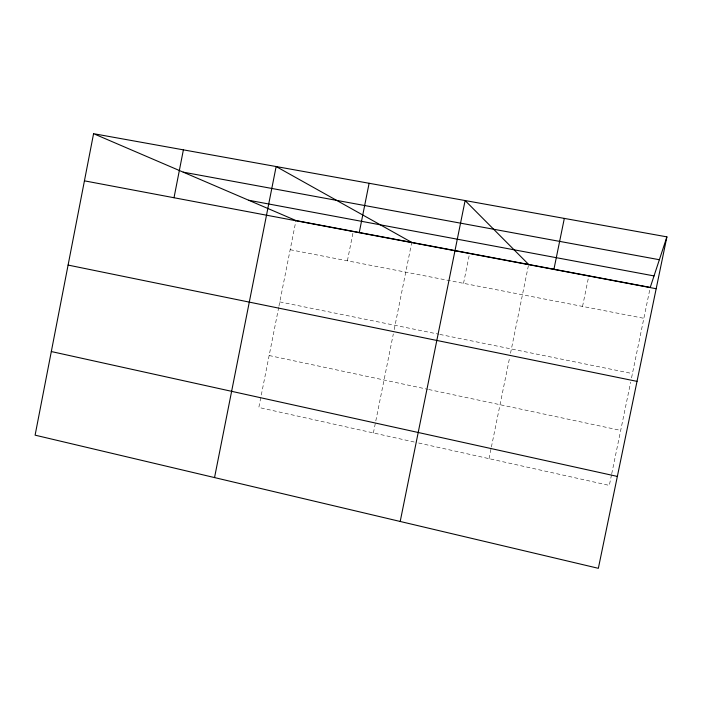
<?xml version="1.0" encoding="UTF-8"?>
<svg xmlns="http://www.w3.org/2000/svg" width="702" height="702" viewBox="0 0 702 702"><rect width="100%" height="100%" fill="white"/><g stroke="black" fill="none" stroke-linecap="round" stroke-linejoin="round"><path stroke-width="0.53" stroke-dasharray="3.51 2.63" d="M278.738 307.257L258.827 407.458L416.856 442.602M278.948 306.186L295.972 220.551M347.393 260.819L353.281 231.37M373.385 432.941L393.322 333.898M394.191 329.615L411.749 242.401M463.531 283.336L469.62 253.317M489.022 458.652L491.181 448.078M491.4 447.016L509.643 357.546M510.521 353.264L528.632 264.452M582.546 306.414L588.829 275.807M611.503 474.824L609.318 485.407L417.918 442.839M611.723 473.771L630.659 382.16M631.546 377.869L650.245 287.399M290.172 249.719L643.857 318.304M279.808 301.895L438.785 334.213M439.856 334.433L632.432 373.578M269.147 355.528L427.65 389.285M428.711 389.513L620.682 430.396"/><path stroke-width="1.05" d="M93.577 133.687L35.1 435.161L598.35 568.313L666.9 236.864L93.577 133.687L295.972 220.551L650.245 287.399L666.9 236.864M174.008 197.736L183.389 149.851M214.54 477.579L276.14 166.541L411.749 242.401M359.222 232.687L369.112 183.275M400.201 521.472L465.119 200.553L528.632 264.452M553.896 269.428L564.329 218.401M183.213 172.157L659.362 259.722M248.648 200.245L654.027 275.921M84.433 180.835L656.177 288.724M68.094 265.075L637.012 381.37M51.316 351.544L617.356 476.421"/></g></svg>
